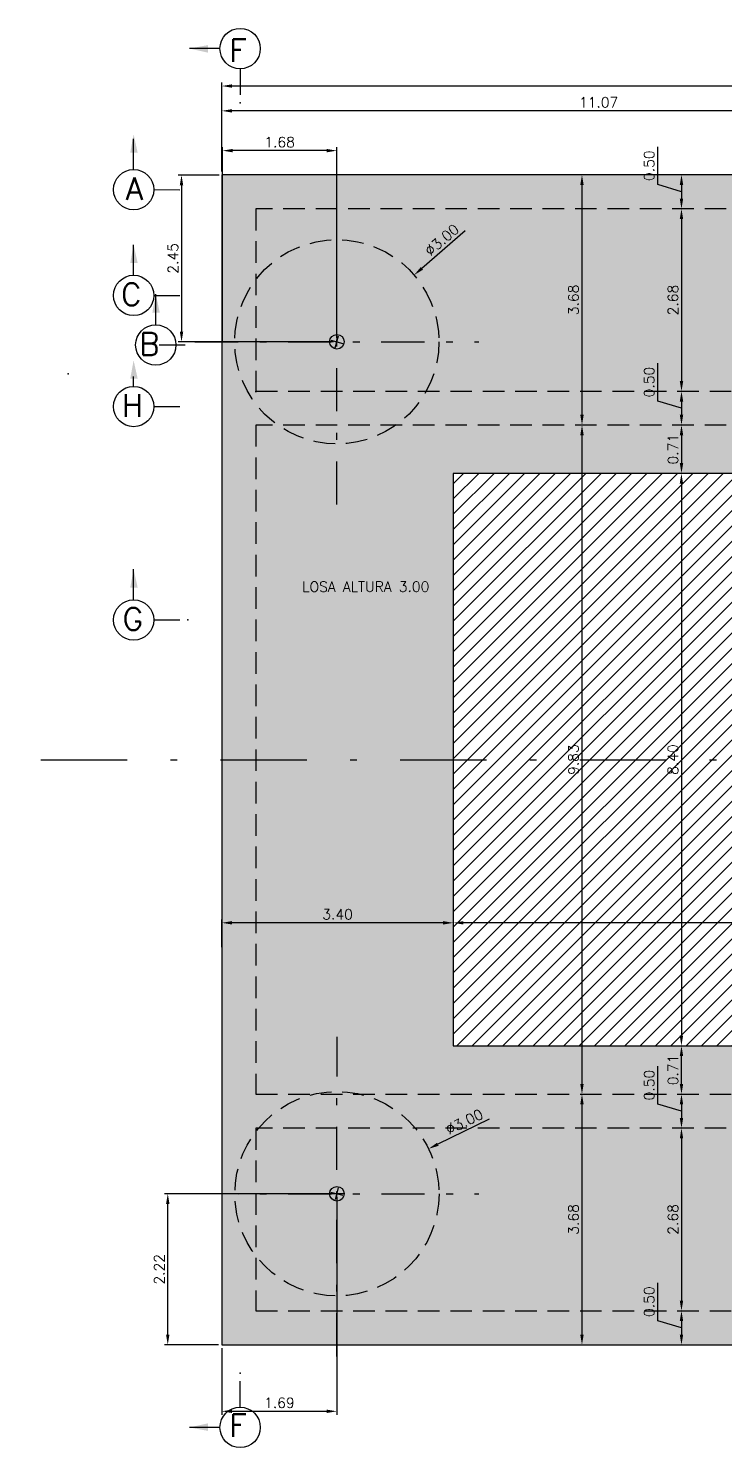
# Model space of a CAD drawing. Header units: metres. Extents: x 1080594 to 1081411, y 976871 to 977162.
# Drawn here: x 1081099.71 to 1081109.94, y 976909.85 to 976930.69 of the extents above; entities that cross this region are included whole.
import ezdxf

# ---------------------------------------------------------------- set-up
doc = ezdxf.new("R2010")
doc.units = ezdxf.units.M
doc.header["$LTSCALE"] = 25.4
doc.linetypes.add('DASHDOT', pattern=[1, 0.5, -0.25, 0, -0.25])
doc.linetypes.add('HIDDEN', pattern=[0.375, 0.25, -0.125])
for name, color, linetype in [('CAISSON ACTUALES', 94, 'Continuous'), ('CIRCULOCONTRAP', 130, 'Continuous'), ('CONTRAPESO', 3, 'Continuous'), ('EJE PUENTE', 41, 'DASHDOT'), ('PILA', 3, 'Continuous'), ('PROY', 9, 'HIDDEN'), ('R175COTR', 7, 'Continuous'), ('SOLIDOS', 9, 'Continuous')]:
    doc.layers.add(name, color=color, linetype=linetype)
for name, color, linetype, lineweight in [('COTA', 1, 'Continuous', 30), ('EJEPILOTE', 145, 'DASHDOT', 30), ('SOLIDOREFCONT', 254, 'Continuous', 5)]:
    doc.layers.add(name, color=color, linetype=linetype, lineweight=lineweight)
doc.styles.add('romans', font='romans.shx')
doc.dimstyles.new('Copy 75', dxfattribs={"dimtxt": 0.15, "dimasz": 0.15, "dimexe": 0.05, "dimexo": 0.05, "dimgap": 0.05, "dimtad": 1, "dimzin": 0, "dimdsep": 46, "dimtxsty": 'romans', "dimcen": 0.002, "dimclrd": 1, "dimclre": 1, "dimclrt": 3, "dimadec": 4, "dimazin": 0, "dimtfac": 1, "dimtofl": 0, "dimtmove": 1, "dimatfit": 3, "dimfxl": 1, "dimtolj": 1, "dimtzin": 0, "dimarcsym": 1})

# ---------------------------------------------------------------- blocks, each defined once
blk = doc.blocks.new('*D1412')
at = {"layer": 'COTA', "color": 1, "lineweight": -2, "transparency": 16777216}
for p, q in [((1081102.55, 976928.593), (1081102.55, 976929.896)), ((1081119.4, 976929.846), (1081102.7, 976929.846)), ((1081119.55, 976928.593), (1081119.55, 976929.896))]:
    blk.add_line(p, q, dxfattribs=at)
at = {"layer": 'COTA', "color": 1, "transparency": 16777216}
for points in [[(1081102.7, 976929.871), (1081102.7, 976929.821), (1081102.55, 976929.846)], [(1081119.4, 976929.871), (1081119.4, 976929.821), (1081119.55, 976929.846)]]:
    blk.add_solid(points, dxfattribs=at)
at = {"layer": 'Defpoints', "color": 0, "transparency": 16777216}
for p in [(1081102.55, 976929.846), (1081102.55, 976928.543), (1081119.55, 976928.543)]:
    blk.add_point(p, dxfattribs=at)
at = {"layer": 'COTA', "color": 3, "transparency": 16777216, "insert": (1081111.05, 976929.971), "char_height": 0.15, "attachment_point": 5, "style": 'romans'}
blk.add_mtext('\\A1;17.00', dxfattribs=at)
blk = doc.blocks.new('*D1414')
at = {"layer": 'COTA', "color": 1, "lineweight": -2, "transparency": 16777216}
for p, q in [((1081108.953, 976928.398), (1081108.953, 976928.955)), ((1081109.303, 976928.293), (1081108.953, 976928.398)), ((1081109.303, 976928.393), (1081109.303, 976928.193))]:
    blk.add_line(p, q, dxfattribs=at)
at = {"layer": 'COTA', "color": 1, "transparency": 16777216}
for points in [[(1081109.278, 976928.393), (1081109.328, 976928.393), (1081109.303, 976928.543)], [(1081109.278, 976928.193), (1081109.328, 976928.193), (1081109.303, 976928.043)]]:
    blk.add_solid(points, dxfattribs=at)
at = {"layer": 'Defpoints', "color": 0, "transparency": 16777216}
for p in [(1081109.303, 976928.543), (1081109.303, 976928.043), (1081109.303, 976928.043)]:
    blk.add_point(p, dxfattribs=at)
at = {"layer": 'COTA', "color": 3, "transparency": 16777216, "insert": (1081108.828, 976928.676), "char_height": 0.15, "attachment_point": 5, "rotation": 90, "style": 'romans'}
blk.add_mtext('\\A1;0.50', dxfattribs=at)
blk = doc.blocks.new('*D1415')
at = {"layer": 'COTA', "color": 1, "lineweight": -2, "transparency": 16777216}
blk.add_line((1081109.303, 976927.893), (1081109.303, 976925.513), dxfattribs=at)
at = {"layer": 'COTA', "color": 1, "transparency": 16777216}
for points in [[(1081109.278, 976927.893), (1081109.328, 976927.893), (1081109.303, 976928.043)], [(1081109.278, 976925.513), (1081109.328, 976925.513), (1081109.303, 976925.363)]]:
    blk.add_solid(points, dxfattribs=at)
at = {"layer": 'Defpoints', "color": 0, "transparency": 16777216}
for p in [(1081109.303, 976928.043), (1081109.303, 976925.363), (1081109.303, 976925.363)]:
    blk.add_point(p, dxfattribs=at)
at = {"layer": 'COTA', "color": 3, "transparency": 16777216, "insert": (1081109.178, 976926.703), "char_height": 0.15, "attachment_point": 5, "rotation": 90, "style": 'romans'}
blk.add_mtext('\\A1;2.68', dxfattribs=at)
blk = doc.blocks.new('*D1416')
at = {"layer": 'COTA', "color": 1, "lineweight": -2, "transparency": 16777216}
for p, q in [((1081108.953, 976925.22), (1081108.953, 976925.777)), ((1081109.303, 976925.115), (1081108.953, 976925.22)), ((1081109.303, 976925.213), (1081109.303, 976925.018))]:
    blk.add_line(p, q, dxfattribs=at)
at = {"layer": 'COTA', "color": 1, "transparency": 16777216}
for points in [[(1081109.278, 976925.213), (1081109.328, 976925.213), (1081109.303, 976925.363)], [(1081109.278, 976925.018), (1081109.328, 976925.018), (1081109.303, 976924.868)]]:
    blk.add_solid(points, dxfattribs=at)
at = {"layer": 'Defpoints', "color": 0, "transparency": 16777216}
for p in [(1081109.303, 976925.363), (1081109.303, 976924.868), (1081109.303, 976924.868)]:
    blk.add_point(p, dxfattribs=at)
at = {"layer": 'COTA', "color": 3, "transparency": 16777216, "insert": (1081108.828, 976925.499), "char_height": 0.15, "attachment_point": 5, "rotation": 90, "style": 'romans'}
blk.add_mtext('\\A1;0.50', dxfattribs=at)
blk = doc.blocks.new('*D1408')
at = {"layer": 'COTA', "color": 1, "lineweight": -2, "transparency": 16777216}
for p, q in [((1081109.253, 976924.157), (1081109.252, 976924.157)), ((1081109.302, 976924.007), (1081109.302, 976915.903)), ((1081109.253, 976915.753), (1081109.252, 976915.753))]:
    blk.add_line(p, q, dxfattribs=at)
at = {"layer": 'COTA', "color": 1, "transparency": 16777216}
for points in [[(1081109.277, 976924.007), (1081109.327, 976924.007), (1081109.302, 976924.157)], [(1081109.277, 976915.903), (1081109.327, 976915.903), (1081109.302, 976915.753)]]:
    blk.add_solid(points, dxfattribs=at)
at = {"layer": 'Defpoints', "color": 0, "transparency": 16777216}
for p in [(1081109.303, 976924.157), (1081109.302, 976915.753), (1081109.303, 976915.753)]:
    blk.add_point(p, dxfattribs=at)
at = {"layer": 'COTA', "color": 3, "transparency": 16777216, "insert": (1081109.177, 976919.955), "char_height": 0.15, "attachment_point": 5, "rotation": 90, "style": 'romans'}
blk.add_mtext('\\A1;8.40', dxfattribs=at)
blk = doc.blocks.new('*D1417')
at = {"layer": 'COTA', "color": 1, "lineweight": -2, "transparency": 16777216}
for p, q in [((1081108.953, 976914.897), (1081108.953, 976915.454)), ((1081109.303, 976914.792), (1081108.953, 976914.897)), ((1081109.303, 976914.892), (1081109.303, 976914.692))]:
    blk.add_line(p, q, dxfattribs=at)
at = {"layer": 'COTA', "color": 1, "transparency": 16777216}
for points in [[(1081109.278, 976914.892), (1081109.328, 976914.892), (1081109.303, 976915.042)], [(1081109.278, 976914.692), (1081109.328, 976914.692), (1081109.303, 976914.542)]]:
    blk.add_solid(points, dxfattribs=at)
at = {"layer": 'Defpoints', "color": 0, "transparency": 16777216}
for p in [(1081109.303, 976915.042), (1081109.303, 976914.542), (1081109.303, 976914.542)]:
    blk.add_point(p, dxfattribs=at)
at = {"layer": 'COTA', "color": 3, "transparency": 16777216, "insert": (1081108.828, 976915.175), "char_height": 0.15, "attachment_point": 5, "rotation": 90, "style": 'romans'}
blk.add_mtext('\\A1;0.50', dxfattribs=at)
blk = doc.blocks.new('*D1418')
at = {"layer": 'COTA', "color": 1, "lineweight": -2, "transparency": 16777216}
blk.add_line((1081109.303, 976914.392), (1081109.303, 976912.011), dxfattribs=at)
at = {"layer": 'COTA', "color": 1, "transparency": 16777216}
for points in [[(1081109.278, 976914.392), (1081109.328, 976914.392), (1081109.303, 976914.542)], [(1081109.278, 976912.011), (1081109.328, 976912.011), (1081109.303, 976911.861)]]:
    blk.add_solid(points, dxfattribs=at)
at = {"layer": 'Defpoints', "color": 0, "transparency": 16777216}
for p in [(1081109.303, 976914.542), (1081109.303, 976911.861), (1081109.303, 976911.861)]:
    blk.add_point(p, dxfattribs=at)
at = {"layer": 'COTA', "color": 3, "transparency": 16777216, "insert": (1081109.178, 976913.202), "char_height": 0.15, "attachment_point": 5, "rotation": 90, "style": 'romans'}
blk.add_mtext('\\A1;2.68', dxfattribs=at)
blk = doc.blocks.new('*D1419')
at = {"layer": 'COTA', "color": 1, "lineweight": -2, "transparency": 16777216}
for p, q in [((1081108.953, 976911.716), (1081108.953, 976912.273)), ((1081109.303, 976911.611), (1081108.953, 976911.716)), ((1081109.303, 976911.711), (1081109.303, 976911.511)), ((1081109.254, 976911.361), (1081109.253, 976911.361))]:
    blk.add_line(p, q, dxfattribs=at)
at = {"layer": 'COTA', "color": 1, "transparency": 16777216}
for points in [[(1081109.278, 976911.711), (1081109.328, 976911.711), (1081109.303, 976911.861)], [(1081109.278, 976911.511), (1081109.328, 976911.511), (1081109.303, 976911.361)]]:
    blk.add_solid(points, dxfattribs=at)
at = {"layer": 'Defpoints', "color": 0, "transparency": 16777216}
for p in [(1081109.303, 976911.861), (1081109.303, 976911.361), (1081109.304, 976911.361)]:
    blk.add_point(p, dxfattribs=at)
at = {"layer": 'COTA', "color": 3, "transparency": 16777216, "insert": (1081108.828, 976911.995), "char_height": 0.15, "attachment_point": 5, "rotation": 90, "style": 'romans'}
blk.add_mtext('\\A1;0.50', dxfattribs=at)
blk = doc.blocks.new('*D1421')
at = {"layer": 'COTA', "color": 1, "lineweight": -2, "transparency": 16777216}
for p, q in [((1081105.95, 976917.608), (1081105.95, 976917.608)), ((1081116.002, 976917.558), (1081106.1, 976917.558))]:
    blk.add_line(p, q, dxfattribs=at)
at = {"layer": 'COTA', "color": 1, "transparency": 16777216}
for points in [[(1081106.1, 976917.583), (1081106.1, 976917.533), (1081105.95, 976917.558)], [(1081116.002, 976917.583), (1081116.002, 976917.533), (1081116.152, 976917.558)]]:
    blk.add_solid(points, dxfattribs=at)
at = {"layer": 'Defpoints', "color": 0, "transparency": 16777216}
for p in [(1081105.95, 976917.558), (1081105.95, 976917.558), (1081116.152, 976917.558)]:
    blk.add_point(p, dxfattribs=at)
at = {"layer": 'COTA', "color": 3, "transparency": 16777216, "insert": (1081111.051, 976917.683), "char_height": 0.15, "attachment_point": 5, "style": 'romans'}
blk.add_mtext('\\A1;10.20', dxfattribs=at)
blk = doc.blocks.new('*D1422')
at = {"layer": 'COTA', "color": 1, "lineweight": -2, "transparency": 16777216}
for p, q in [((1081102.55, 976917.203), (1081102.55, 976917.608)), ((1081105.8, 976917.558), (1081102.7, 976917.558)), ((1081105.95, 976917.508), (1081105.95, 976917.508))]:
    blk.add_line(p, q, dxfattribs=at)
at = {"layer": 'COTA', "color": 1, "transparency": 16777216}
for points in [[(1081102.7, 976917.583), (1081102.7, 976917.533), (1081102.55, 976917.558)], [(1081105.8, 976917.583), (1081105.8, 976917.533), (1081105.95, 976917.558)]]:
    blk.add_solid(points, dxfattribs=at)
at = {"layer": 'Defpoints', "color": 0, "transparency": 16777216}
for p in [(1081102.55, 976917.558), (1081105.95, 976917.558), (1081102.55, 976917.153)]:
    blk.add_point(p, dxfattribs=at)
at = {"layer": 'COTA', "color": 3, "transparency": 16777216, "insert": (1081104.25, 976917.683), "char_height": 0.15, "attachment_point": 5, "style": 'romans'}
blk.add_mtext('\\A1;3.40', dxfattribs=at)
blk = doc.blocks.new('*D1423')
at = {"layer": 'COTA', "color": 1, "lineweight": -2, "transparency": 16777216}
blk.add_line((1081107.841, 976928.393), (1081107.841, 976925.018), dxfattribs=at)
at = {"layer": 'COTA', "color": 1, "transparency": 16777216}
for points in [[(1081107.816, 976928.393), (1081107.866, 976928.393), (1081107.841, 976928.543)], [(1081107.816, 976925.018), (1081107.866, 976925.018), (1081107.841, 976924.868)]]:
    blk.add_solid(points, dxfattribs=at)
at = {"layer": 'Defpoints', "color": 0, "transparency": 16777216}
for p in [(1081107.841, 976928.543), (1081107.841, 976924.868), (1081107.841, 976924.868)]:
    blk.add_point(p, dxfattribs=at)
at = {"layer": 'COTA', "color": 3, "transparency": 16777216, "insert": (1081107.716, 976926.705), "char_height": 0.15, "attachment_point": 5, "rotation": 90, "style": 'romans'}
blk.add_mtext('\\A1;3.68', dxfattribs=at)
blk = doc.blocks.new('*D1424')
at = {"layer": 'COTA', "color": 1, "lineweight": -2, "transparency": 16777216}
blk.add_line((1081107.841, 976924.718), (1081107.841, 976915.192), dxfattribs=at)
at = {"layer": 'COTA', "color": 1, "transparency": 16777216}
for points in [[(1081107.816, 976924.718), (1081107.866, 976924.718), (1081107.841, 976924.868)], [(1081107.816, 976915.192), (1081107.866, 976915.192), (1081107.841, 976915.042)]]:
    blk.add_solid(points, dxfattribs=at)
at = {"layer": 'Defpoints', "color": 0, "transparency": 16777216}
for p in [(1081107.841, 976924.868), (1081107.841, 976915.042), (1081107.841, 976915.042)]:
    blk.add_point(p, dxfattribs=at)
at = {"layer": 'COTA', "color": 3, "transparency": 16777216, "insert": (1081107.716, 976919.955), "char_height": 0.15, "attachment_point": 5, "rotation": 90, "style": 'romans'}
blk.add_mtext('\\A1;9.83', dxfattribs=at)
blk = doc.blocks.new('*D1425')
at = {"layer": 'COTA', "color": 1, "lineweight": -2, "transparency": 16777216}
for p, q in [((1081107.841, 976914.892), (1081107.841, 976911.511)), ((1081107.792, 976911.361), (1081107.791, 976911.361))]:
    blk.add_line(p, q, dxfattribs=at)
at = {"layer": 'COTA', "color": 1, "transparency": 16777216}
for points in [[(1081107.816, 976914.892), (1081107.866, 976914.892), (1081107.841, 976915.042)], [(1081107.816, 976911.511), (1081107.866, 976911.511), (1081107.841, 976911.361)]]:
    blk.add_solid(points, dxfattribs=at)
at = {"layer": 'Defpoints', "color": 0, "transparency": 16777216}
for p in [(1081107.841, 976915.042), (1081107.841, 976911.361), (1081107.842, 976911.361)]:
    blk.add_point(p, dxfattribs=at)
at = {"layer": 'COTA', "color": 3, "transparency": 16777216, "insert": (1081107.716, 976913.202), "char_height": 0.15, "attachment_point": 5, "rotation": 90, "style": 'romans'}
blk.add_mtext('\\A1;3.68', dxfattribs=at)
blk = doc.blocks.new('*D1427')
at = {"layer": 'COTA', "color": 1, "lineweight": -2, "transparency": 16777216}
for p, q in [((1081102.55, 976928.593), (1081102.55, 976929.531)), ((1081113.62, 976927.879), (1081113.62, 976929.531)), ((1081113.47, 976929.481), (1081102.7, 976929.481))]:
    blk.add_line(p, q, dxfattribs=at)
at = {"layer": 'COTA', "color": 1, "transparency": 16777216}
for points in [[(1081102.7, 976929.506), (1081102.7, 976929.456), (1081102.55, 976929.481)], [(1081113.47, 976929.506), (1081113.47, 976929.456), (1081113.62, 976929.481)]]:
    blk.add_solid(points, dxfattribs=at)
at = {"layer": 'Defpoints', "color": 0, "transparency": 16777216}
for p in [(1081102.55, 976929.481), (1081102.55, 976928.543), (1081113.62, 976927.829)]:
    blk.add_point(p, dxfattribs=at)
at = {"layer": 'COTA', "color": 3, "transparency": 16777216, "insert": (1081108.085, 976929.606), "char_height": 0.15, "attachment_point": 5, "style": 'romans'}
blk.add_mtext('\\A1;11.07', dxfattribs=at)
blk = doc.blocks.new('*D1409')
at = {"layer": 'COTA', "color": 1, "lineweight": -2, "transparency": 16777216}
blk.add_line((1081109.303, 976924.718), (1081109.303, 976924.308), dxfattribs=at)
at = {"layer": 'COTA', "color": 1, "transparency": 16777216}
for points in [[(1081109.278, 976924.718), (1081109.328, 976924.718), (1081109.303, 976924.868)], [(1081109.278, 976924.308), (1081109.328, 976924.308), (1081109.303, 976924.158)]]:
    blk.add_solid(points, dxfattribs=at)
at = {"layer": 'Defpoints', "color": 0, "transparency": 16777216}
for p in [(1081109.303, 976924.868), (1081109.303, 976924.158), (1081109.303, 976924.158)]:
    blk.add_point(p, dxfattribs=at)
at = {"layer": 'COTA', "color": 3, "transparency": 16777216, "insert": (1081109.178, 976924.513), "char_height": 0.15, "attachment_point": 5, "rotation": 90, "style": 'romans'}
blk.add_mtext('\\A1;0.71', dxfattribs=at)
blk = doc.blocks.new('*D1410')
at = {"layer": 'COTA', "color": 1, "lineweight": -2, "transparency": 16777216}
for p, q in [((1081109.303, 976915.192), (1081109.303, 976915.602)), ((1081109.353, 976915.752), (1081109.353, 976915.752))]:
    blk.add_line(p, q, dxfattribs=at)
at = {"layer": 'COTA', "color": 1, "transparency": 16777216}
for points in [[(1081109.278, 976915.602), (1081109.328, 976915.602), (1081109.303, 976915.752)], [(1081109.278, 976915.192), (1081109.328, 976915.192), (1081109.303, 976915.042)]]:
    blk.add_solid(points, dxfattribs=at)
at = {"layer": 'Defpoints', "color": 0, "transparency": 16777216}
for p in [(1081109.303, 976915.752), (1081109.303, 976915.752), (1081109.303, 976915.042)]:
    blk.add_point(p, dxfattribs=at)
at = {"layer": 'COTA', "color": 3, "transparency": 16777216, "insert": (1081109.178, 976915.397), "char_height": 0.15, "attachment_point": 5, "rotation": 90, "style": 'romans'}
blk.add_mtext('\\A1;0.71', dxfattribs=at)
blk = doc.blocks.new('*D1630')
at = {"layer": 'COTA', "color": 1, "lineweight": -2, "transparency": 16777216}
for p, q in [((1081102.558, 976926.104), (1081102.558, 976928.947)), ((1081104.089, 976928.897), (1081102.708, 976928.897)), ((1081104.239, 976926.14), (1081104.239, 976928.947))]:
    blk.add_line(p, q, dxfattribs=at)
at = {"layer": 'COTA', "color": 1, "transparency": 16777216}
for points in [[(1081102.708, 976928.922), (1081102.708, 976928.872), (1081102.558, 976928.897)], [(1081104.089, 976928.922), (1081104.089, 976928.872), (1081104.239, 976928.897)]]:
    blk.add_solid(points, dxfattribs=at)
at = {"layer": 'Defpoints', "color": 0, "transparency": 16777216}
for p in [(1081102.558, 976928.897), (1081102.558, 976926.054), (1081104.239, 976926.09)]:
    blk.add_point(p, dxfattribs=at)
at = {"layer": 'COTA', "color": 3, "transparency": 16777216, "insert": (1081103.399, 976929.022), "char_height": 0.15, "attachment_point": 5, "style": 'romans'}
blk.add_mtext('\\A1;1.68', dxfattribs=at)
blk = doc.blocks.new('*D1633')
at = {"layer": 'COTA', "color": 1, "lineweight": -2, "transparency": 16777216}
for p, q in [((1081104.353, 976913.58), (1081101.705, 976913.58)), ((1081101.755, 976911.511), (1081101.755, 976913.43)), ((1081102.5, 976911.361), (1081101.705, 976911.361))]:
    blk.add_line(p, q, dxfattribs=at)
at = {"layer": 'COTA', "color": 1, "transparency": 16777216}
for points in [[(1081101.73, 976913.43), (1081101.78, 976913.43), (1081101.755, 976913.58)], [(1081101.73, 976911.511), (1081101.78, 976911.511), (1081101.755, 976911.361)]]:
    blk.add_solid(points, dxfattribs=at)
at = {"layer": 'Defpoints', "color": 0, "transparency": 16777216}
for p in [(1081101.755, 976913.58), (1081104.403, 976913.58), (1081102.55, 976911.361)]:
    blk.add_point(p, dxfattribs=at)
at = {"layer": 'COTA', "color": 3, "transparency": 16777216, "insert": (1081101.63, 976912.47), "char_height": 0.15, "attachment_point": 5, "rotation": 90, "style": 'romans'}
blk.add_mtext('\\A1;2.22', dxfattribs=at)
blk = doc.blocks.new('*D1637')
at = {"layer": 'COTA', "color": 1, "lineweight": -2, "transparency": 16777216}
for p, q in [((1081104.24, 976913.53), (1081104.24, 976910.335)), ((1081102.55, 976911.311), (1081102.55, 976910.335)), ((1081102.7, 976910.385), (1081104.09, 976910.385))]:
    blk.add_line(p, q, dxfattribs=at)
at = {"layer": 'COTA', "color": 1, "transparency": 16777216}
for points in [[(1081102.7, 976910.41), (1081102.7, 976910.36), (1081102.55, 976910.385)], [(1081104.09, 976910.41), (1081104.09, 976910.36), (1081104.24, 976910.385)]]:
    blk.add_solid(points, dxfattribs=at)
at = {"layer": 'Defpoints', "color": 0, "transparency": 16777216}
for p in [(1081104.24, 976913.58), (1081102.55, 976911.361), (1081104.24, 976910.385)]:
    blk.add_point(p, dxfattribs=at)
at = {"layer": 'COTA', "color": 3, "transparency": 16777216, "insert": (1081103.395, 976910.51), "char_height": 0.15, "attachment_point": 5, "style": 'romans'}
blk.add_mtext('\\A1;1.69', dxfattribs=at)
blk = doc.blocks.new('*D1636')
at = {"layer": 'COTA', "color": 1, "lineweight": -2, "transparency": 16777216}
for p, q in [((1081102.509, 976928.539), (1081101.907, 976928.539)), ((1081101.957, 976928.389), (1081101.957, 976926.24)), ((1081104.189, 976926.09), (1081101.907, 976926.09))]:
    blk.add_line(p, q, dxfattribs=at)
at = {"layer": 'COTA', "color": 1, "transparency": 16777216}
for points in [[(1081101.932, 976928.389), (1081101.982, 976928.389), (1081101.957, 976928.539)], [(1081101.932, 976926.24), (1081101.982, 976926.24), (1081101.957, 976926.09)]]:
    blk.add_solid(points, dxfattribs=at)
at = {"layer": 'Defpoints', "color": 0, "transparency": 16777216}
for p in [(1081102.559, 976928.539), (1081101.957, 976926.09), (1081104.239, 976926.09)]:
    blk.add_point(p, dxfattribs=at)
at = {"layer": 'COTA', "color": 3, "transparency": 16777216, "insert": (1081101.832, 976927.315), "char_height": 0.15, "attachment_point": 5, "rotation": 90, "style": 'romans'}
blk.add_mtext('\\A1;2.45', dxfattribs=at)
blk = doc.blocks.new('*D1638')
at = {"layer": 'COTA', "color": 1, "lineweight": -2, "transparency": 16777216}
for p, q in [((1081106.127, 976927.718), (1081105.489, 976927.168)), ((1081104.237, 976926.09), (1081104.241, 976926.09)), ((1081104.239, 976926.088), (1081104.239, 976926.092))]:
    blk.add_line(p, q, dxfattribs=at)
at = {"layer": 'COTA', "color": 1, "transparency": 16777216}
blk.add_solid([(1081105.472, 976927.187), (1081105.505, 976927.149), (1081105.375, 976927.07)], dxfattribs=at)
at = {"layer": 'Defpoints', "color": 0, "transparency": 16777216}
for p in [(1081105.375, 976927.07), (1081103.104, 976925.11)]:
    blk.add_point(p, dxfattribs=at)
at = {"layer": 'COTA', "color": 3, "transparency": 16777216, "insert": (1081105.783, 976927.587), "char_height": 0.15, "attachment_point": 5, "rotation": 40.7845, "style": 'romans'}
blk.add_mtext('\\A1;∅3.00', dxfattribs=at)
blk = doc.blocks.new('*D1640')
at = {"layer": 'COTA', "color": 1, "lineweight": -2, "transparency": 16777216}
for p, q in [((1081106.479, 976914.677), (1081105.722, 976914.306)), ((1081104.238, 976913.58), (1081104.242, 976913.58)), ((1081104.24, 976913.578), (1081104.24, 976913.582))]:
    blk.add_line(p, q, dxfattribs=at)
at = {"layer": 'COTA', "color": 1, "transparency": 16777216}
blk.add_solid([(1081105.711, 976914.328), (1081105.733, 976914.283), (1081105.588, 976914.24)], dxfattribs=at)
at = {"layer": 'Defpoints', "color": 0, "transparency": 16777216}
for p in [(1081105.588, 976914.24), (1081102.893, 976912.92)]:
    blk.add_point(p, dxfattribs=at)
at = {"layer": 'COTA', "color": 3, "transparency": 16777216, "insert": (1081106.113, 976914.637), "char_height": 0.15, "attachment_point": 5, "rotation": 26.0999, "style": 'romans'}
blk.add_mtext('\\A1;∅3.00', dxfattribs=at)

msp = doc.modelspace()

# ---------------------------------------------------------------- hatches: boundary and pattern name
at = {"layer": 'SOLIDOREFCONT', "transparency": 33554556}
h = msp.add_hatch(color=17, dxfattribs=at)
h.dxf.hatch_style = 1
h.paths.add_polyline_path([(1081102.550026, 976928.542825), (1081102.550026, 976911.360883), (1081119.552681, 976911.361883), (1081119.550026, 976928.542825)])
h.paths.add_polyline_path([(1081116.150551, 976924.156542), (1081116.152156, 976915.752956), (1081105.950026, 976915.752356), (1081105.950026, 976924.156542)], flags=16)
at = {"layer": 'SOLIDOS'}
h = msp.add_hatch(dxfattribs=at)
h.set_pattern_fill('ANSI31', color=250, scale=0.05)
h.set_pattern_definition([(45, (287.11676, -3.81564), (-0.112253201513, 0.112253201513), [])])
h.paths.add_polyline_path([(1081116.150551, 976924.156542), (1081105.950026, 976924.156542), (1081105.950026, 976915.752356), (1081116.152156, 976915.752956)])

# ---------------------------------------------------------------- linework, layer by layer
for p, q in [((1081102.524067, 976930.396241), (1081102.073015, 976930.396241)), ((1081102.818316, 976930.098931), (1081102.818316, 976929.717747)), ((1081102.818316, 976910.445118), (1081102.818316, 976910.826301)), ((1081102.524067, 976910.147808), (1081102.073015, 976910.147808))]:
    msp.add_line(p, q)
for p in [(1081102.818316, 976929.599095), (1081102.818316, 976910.944954)]:
    msp.add_point(p)
for points in [[(1081102.34387, 976930.336319), (1081102.34387, 976930.446076), (1081102.073015, 976930.396241)], [(1081102.34387, 976910.207729), (1081102.34387, 976910.097972), (1081102.073015, 976910.147808)]]:
    msp.add_solid(points)
at = {"layer": 'CAISSON ACTUALES'}
for p, q in [((1081104.152266, 976926.112434), (1081104.326467, 976926.067111)), ((1081104.216705, 976926.002672), (1081104.262028, 976926.176873)), ((1081104.153365, 976913.602614), (1081104.327566, 976913.557292)), ((1081104.217804, 976913.492853), (1081104.263127, 976913.667053))]:
    msp.add_line(p, q, dxfattribs=at)
at = {"layer": 'CIRCULOCONTRAP'}
for centre in [(1081102.818316, 976930.395561), (1081101.253868, 976928.324245), (1081101.253868, 976926.770525), (1081101.579258, 976926.042989), (1081101.253868, 976925.139285), (1081101.253868, 976922.004816), (1081102.818316, 976910.148487)]:
    msp.add_circle(centre, 0.296631, dxfattribs=at)
at = {"layer": 'CONTRAPESO'}
for points in [[(1081119.550026, 976928.542825), (1081102.550026, 976928.542825), (1081102.550026, 976911.360883), (1081119.552681, 976911.361883)], [(1081116.150551, 976924.156542), (1081105.950026, 976924.156542), (1081105.950026, 976915.752356), (1081116.152156, 976915.752956)]]:
    msp.add_lwpolyline(points, close=True, dxfattribs=at)
at = {"layer": 'EJE PUENTE', "ltscale": 0.1}
msp.add_lwpolyline([(1080930.930032, 976919.952354), (1081410.930265, 976919.952354)], dxfattribs=at)
at = {"layer": 'EJEPILOTE', "ltscale": 0.05}
for points in [[(1081104.238055, 976923.699536), (1081104.240827, 976928.395401)], [(1081102.152862, 976926.090745), (1081106.326471, 976926.088644)], [(1081104.239154, 976911.189716), (1081104.241926, 976915.885582)], [(1081102.153961, 976913.580925), (1081106.32757, 976913.578824)]]:
    msp.add_lwpolyline(points, dxfattribs=at)
at = {"layer": 'PILA', "color": 40, "linetype": 'HIDDEN', "ltscale": 0.05, "true_color": 0xf8d731}
for centre in [(1081104.239367, 976926.089772), (1081104.240465, 976913.579953)]:
    msp.add_circle(centre, 1.5, dxfattribs=at)
at = {"layer": 'PILA', "color": 22}
for centre in [(1081104.239367, 976926.089772), (1081104.240465, 976913.579953)]:
    msp.add_circle(centre, 0.107259, dxfattribs=at)
at = {"layer": 'PROY', "color": 250, "ltscale": 0.05}
for points in [[(1081103.050026, 976925.348018), (1081103.050026, 976925.362878), (1081119.010026, 976925.362878), (1081119.010026, 976928.042878), (1081103.050026, 976928.042878), (1081103.050026, 976925.348018)], [(1081103.050026, 976911.861383), (1081103.050026, 976911.861383), (1081119.010026, 976911.861383), (1081119.010026, 976914.541883), (1081103.050026, 976914.541883), (1081103.050026, 976911.861383)]]:
    msp.add_lwpolyline(points, dxfattribs=at)
msp.add_lwpolyline([(1081119.010026, 976915.041883), (1081119.010026, 976924.867731), (1081103.050026, 976924.867731), (1081103.050026, 976915.041883)], close=True, dxfattribs=at)
at = {"layer": 'R175COTR'}
for p, q in [((1081101.253188, 976928.618493), (1081101.253188, 976929.069545)), ((1081101.550499, 976928.324245), (1081101.931682, 976928.319232)), ((1081101.253188, 976927.064774), (1081101.253188, 976927.515825)), ((1081101.550499, 976926.770525), (1081101.931682, 976926.770525)), ((1081101.578579, 976926.337238), (1081101.578579, 976926.78829)), ((1081101.628263, 976926.042989), (1081102.009447, 976926.042989)), ((1081101.253188, 976925.433533), (1081101.253188, 976925.578076)), ((1081101.550499, 976925.139285), (1081101.931682, 976925.139285)), ((1081101.253188, 976922.299064), (1081101.253188, 976922.750116)), ((1081101.550499, 976922.004816), (1081101.931682, 976922.004816))]:
    msp.add_line(p, q, dxfattribs=at)
for p in [(1081100.29357, 976925.620757), (1081102.050334, 976922.004816)]:
    msp.add_point(p, dxfattribs=at)
for points in [[(1081101.31311, 976928.866006), (1081101.203353, 976928.866006), (1081101.253188, 976929.136861)], [(1081101.31311, 976927.24497), (1081101.203353, 976927.24497), (1081101.253188, 976927.515825)], [(1081101.638501, 976926.517435), (1081101.528744, 976926.517435), (1081101.578579, 976926.78829)], [(1081101.31311, 976925.546263), (1081101.203353, 976925.546263), (1081101.253188, 976925.817118)], [(1081101.31311, 976922.479261), (1081101.203353, 976922.479261), (1081101.253188, 976922.750116)]]:
    msp.add_solid(points, dxfattribs=at)

# ---------------------------------------------------------------- texts
at = {"layer": 'COTA', "color": 3, "insert": (1081103.728146, 976922.56859), "char_height": 0.15, "width": 2.61014625, "attachment_point": 1, "style": 'romans'}
msp.add_mtext('LOSA ALTURA 3.00', dxfattribs=at)
at = {"layer": 'R175COTR', "char_height": 0.33, "width": 0.41500103, "style": 'romans'}
for insert, attachment_point in [((1081102.660869, 976930.532371), 1), ((1081102.660869, 976910.011677), 7)]:
    msp.add_mtext('{\\C0;F}', dxfattribs=dict(at, insert=insert, attachment_point=attachment_point))
at = {"layer": 'R175COTR', "char_height": 0.33, "width": 0.41500103, "attachment_point": 3, "rotation": 0.0000363, "style": 'romans'}
for s, insert in [('{\\C0;A}', (1081101.392971, 976928.50438)), ('{\\C0;C}', (1081101.366833, 976926.95066)), ('{\\C0;B}', (1081101.634129, 976926.223125)), ('{\\C0;H}', (1081101.392971, 976925.31942)), ('{\\C0;G}', (1081101.390055, 976922.184951))]:
    msp.add_mtext(s, dxfattribs=dict(at, insert=insert))

# ---------------------------------------------------------------- dimensions: what is measured, and where the dimension line sits
at = {"layer": 'COTA', "color": 2}
for base, p1, p2, angle, picture, middle in [((1081102.550026, 976929.846077), (1081119.550026, 976928.542825), (1081102.550026, 976928.542825), 180, '*D1412', (1081111.050026, 976929.971077)), ((1081102.550026, 976929.48064), (1081113.620026, 976927.828623), (1081102.550026, 976928.542825), 180, '*D1427', (1081108.085026, 976929.60564)), ((1081109.302625, 976928.042878), (1081109.302625, 976928.542825), (1081109.302625, 976928.042878), 90, '*D1414', (1081108.827625, 976928.447851)), ((1081101.956535, 976926.089772), (1081102.559464, 976928.53946), (1081104.239367, 976926.089772), 90, '*D1636', (1081101.831535, 976927.314616)), ((1081107.841112, 976924.867731), (1081107.841112, 976928.542825), (1081107.841112, 976924.867731), 90, '*D1423', (1081107.716112, 976926.705278)), ((1081109.302625, 976925.362878), (1081109.302625, 976928.042878), (1081109.302625, 976925.362878), 90, '*D1415', (1081109.177625, 976926.702878)), ((1081109.302625, 976924.867731), (1081109.302625, 976925.362878), (1081109.302625, 976924.867731), 90, '*D1416', (1081108.827625, 976925.270304)), ((1081107.841112, 976915.041883), (1081107.841112, 976924.867731), (1081107.841112, 976915.041883), 90, '*D1424', (1081107.716112, 976919.954807)), ((1081109.302625, 976924.157731), (1081109.302625, 976924.867731), (1081109.302625, 976924.157731), 90, '*D1409', (1081109.177625, 976924.512731)), ((1081109.302402, 976915.752553), (1081109.302823, 976924.156542), (1081109.302513, 976915.752553), 90, '*D1408', (1081109.177402, 976919.954547)), ((1081102.550026, 976917.55838), (1081105.950026, 976917.55838), (1081102.550026, 976917.153181), 180, '*D1422', (1081104.250026, 976917.68338)), ((1081105.950026, 976917.558448), (1081116.151811, 976917.558448), (1081105.950026, 976917.55838), 180, '*D1421', (1081111.050918, 976917.683448)), ((1081109.302642, 976915.75178), (1081109.302642, 976915.04178), (1081109.302614, 976915.75178), 90, '*D1410', (1081109.177642, 976915.39678)), ((1081109.302625, 976914.541883), (1081109.302625, 976915.041883), (1081109.302625, 976914.541883), 90, '*D1417', (1081108.827625, 976914.946883)), ((1081107.841112, 976911.361194), (1081107.841112, 976915.041883), (1081107.841907, 976911.361194), 90, '*D1425', (1081107.716112, 976913.201539)), ((1081109.302625, 976911.861383), (1081109.302625, 976914.541883), (1081109.302625, 976911.861383), 90, '*D1418', (1081109.177625, 976913.201633)), ((1081101.755236, 976913.579953), (1081102.550026, 976911.360883), (1081104.402578, 976913.579953), 90, '*D1633', (1081101.630236, 976912.470418)), ((1081109.302625, 976911.36128), (1081109.302625, 976911.861383), (1081109.303606, 976911.36128), 90, '*D1419', (1081108.827625, 976911.766332))]:
    dim = msp.add_linear_dim(base=base, p1=p1, p2=p2, angle=angle, dimstyle='Copy 75', dxfattribs=at)
    dim.commit()
    dim.dimension.update_dxf_attribs({"geometry": picture, "text_midpoint": middle})
for base, p1, p2, picture, middle in [((1081102.558099, 976928.896932), (1081104.239367, 976926.089772), (1081102.558099, 976926.053619), '*D1630', (1081103.398733, 976929.021932)), ((1081104.240465, 976910.384894), (1081102.550026, 976911.360883), (1081104.240465, 976913.579953), '*D1637', (1081103.395246, 976910.509894))]:
    dim = msp.add_linear_dim(base=base, p1=p1, p2=p2, dimstyle='Copy 75', dxfattribs=at)
    dim.commit()
    dim.dimension.update_dxf_attribs({"geometry": picture, "text_midpoint": middle})
for p1, p2, picture, middle in [((1081103.103609, 976925.109949), (1081105.375124, 976927.069596), '*D1638', (1081105.78293, 976927.5865)), ((1081102.893423, 976912.920045), (1081105.587507, 976914.23986), '*D1640', (1081106.113026, 976914.636503))]:
    dim = msp.add_diameter_dim_2p(p1=p1, p2=p2, dimstyle='Copy 75', dxfattribs=at)
    dim.commit()
    dim.dimension.update_dxf_attribs({"geometry": picture, "text_midpoint": middle})

doc.saveas('drawing.dxf')
